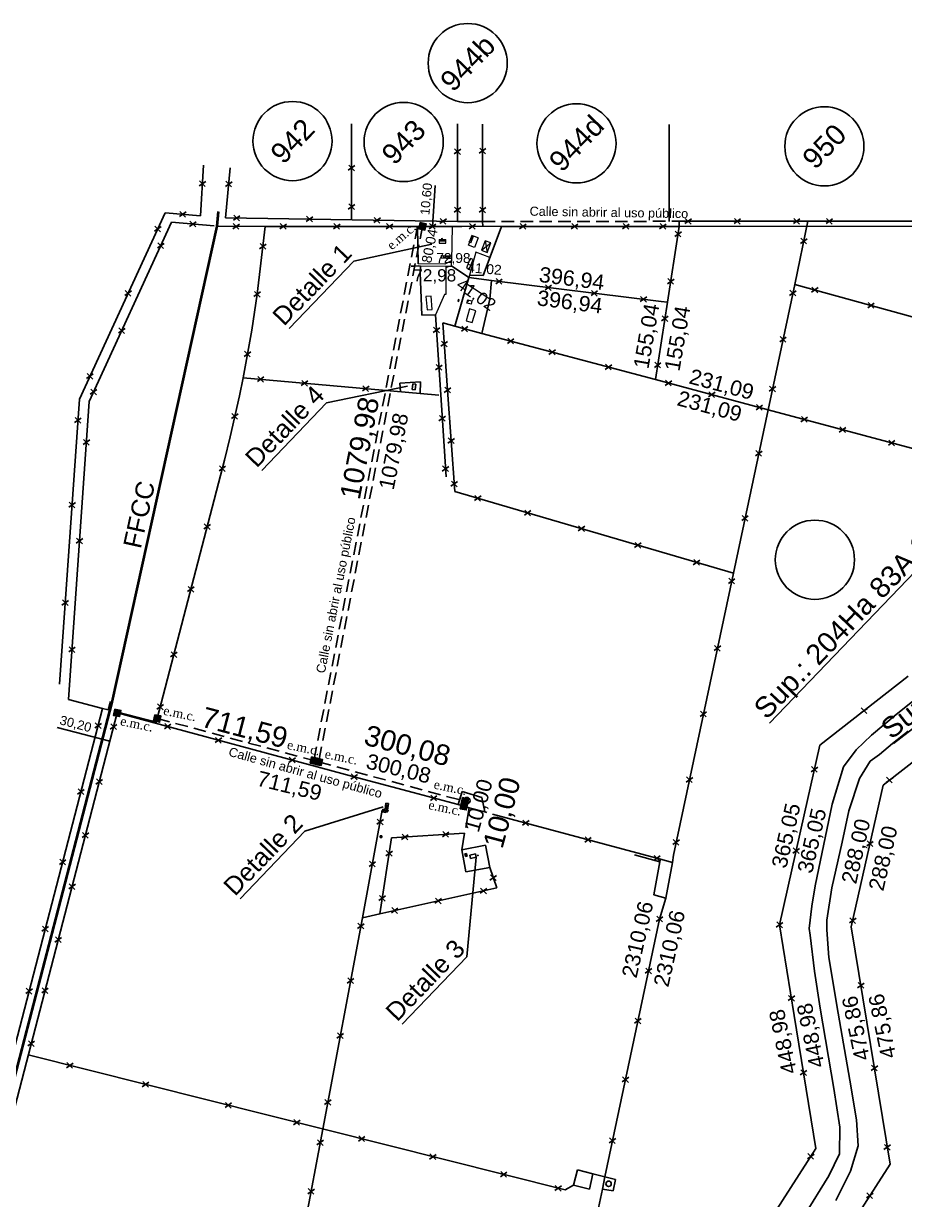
# Model space of a CAD drawing. Header units: feet. Extents: x 1554 to 7460, y 4629 to 11811.
# Drawn here: x 4652.6 to 4827.2, y 6516.9 to 6749.8 of the extents above; entities that cross this region are included whole.
import ezdxf

# ---------------------------------------------------------------- set-up
doc = ezdxf.new("R2010")
doc.units = ezdxf.units.FT
doc.header["$MEASUREMENT"] = 0
doc.linetypes.add('DASHED2', pattern=[0.375, 0.25, -0.125])
doc.layers.get('0').update_dxf_attribs({"linetype": 'CONTINUOUS'})
for name, color, linetype in [('Alambrado', 1, 'CONTINUOUS'), ('Canal', 2, 'CONTINUOUS'), ('Edificaciòn', 1, 'CONTINUOUS'), ('MEDICION', 2, 'CONTINUOUS'), ('Riel', 2, 'CONTINUOUS'), ('Subdivision', 5, 'CONTINUOUS'), ('Tanques', 140, 'CONTINUOUS')]:
    doc.layers.add(name, color=color, linetype=linetype)
doc.styles.add('ARIAL', font='arial.ttf')
doc.styles.add('Time New Roman', font='times.ttf')

msp = doc.modelspace()

# ---------------------------------------------------------------- hatches: boundary and pattern name
h = msp.add_hatch()
h.set_pattern_fill('ANSI31', color=1, scale=0.025, angle=78.23157, style=0)
h.set_pattern_definition([(123.231567, (4246.82144, 6766.86831), (-0.066394212, -0.043499417), [])])
h.paths.add_polyline_path([(4731.172, 6710.345), (4730.915, 6709.111), (4732.12, 6708.86), (4732.377, 6710.094)])
h = msp.add_hatch()
h.set_pattern_fill('ANSI31', color=1, scale=0.025, angle=78.23157, style=0)
h.set_pattern_definition([(123.231567, (4186.305725, 6670.50147), (-0.066394212, -0.043499417), [])])
h.paths.add_polyline_path([(4670.656, 6613.978), (4670.399, 6612.744), (4671.604, 6612.493), (4671.861, 6613.727)])
h = msp.add_hatch()
h.set_pattern_fill('ANSI31', color=1, scale=0.025, angle=78.23157, style=0)
h.set_pattern_definition([(123.231567, (4194.24239, 6669.39626), (-0.066394212, -0.043499417), [])])
h.paths.add_polyline_path([(4678.593, 6612.873), (4678.336, 6611.639), (4679.541, 6611.388), (4679.798, 6612.622)])
h = msp.add_hatch()
h.set_pattern_fill('ANSI31', color=1, scale=0.025, angle=78.23157, style=0)
h.set_pattern_definition([(123.231567, (4225.269536, 6661.047344), (-0.066394212, -0.043499417), [])])
h.paths.add_polyline_path([(4709.62, 6604.524), (4709.363, 6603.29), (4710.568, 6603.039), (4710.825, 6604.273)])
h = msp.add_hatch()
h.set_pattern_fill('ANSI31', color=1, scale=0.025, angle=78.23157, style=0)
h.set_pattern_definition([(123.231567, (4226.23519, 6660.7875), (-0.066394212, -0.043499417), [])])
h.paths.add_polyline_path([(4710.586, 6604.264), (4710.329, 6603.03), (4711.533, 6602.779), (4711.79, 6604.014)])
h = msp.add_hatch()
h.set_pattern_fill('ANSI31', color=1, scale=0.025, angle=78.23157, style=0)
h.set_pattern_definition([(123.231567, (4255.21266, 6652.99012), (-0.066394212, -0.043499417), [])])
h.paths.add_polyline_path([(4739.563, 6596.467), (4739.306, 6595.233), (4740.511, 6594.982), (4740.768, 6596.216)])
h = msp.add_hatch()
h.set_pattern_fill('ANSI31', color=1, scale=0.025, angle=78.23157, style=0)
h.set_pattern_definition([(123.231567, (4255.01989, 6652.00888), (-0.066394212, -0.043499417), [])])
h.paths.add_polyline_path([(4739.371, 6595.486), (4739.113, 6594.252), (4740.318, 6594.001), (4740.575, 6595.235)])

# ---------------------------------------------------------------- linework, layer by layer
at = {"color": 1}
for p, q in [((4739.236, 6724.882, -29.863), (4737.927, 6723.963, -29.863)), ((4739.15, 6723.859, -29.863), (4738.014, 6724.986, -29.863)), ((4744.204, 6725.003, -30.117), (4742.894, 6724.084, -30.117)), ((4744.117, 6723.98, -30.117), (4742.981, 6725.107, -30.117)), ((4718.239, 6721.625, -22.087), (4716.929, 6720.706, -22.087)), ((4718.152, 6720.602, -22.087), (4717.016, 6721.729, -22.087)), ((4688.686, 6718.515, 0.106), (4687.376, 6717.596, 0.106)), ((4688.599, 6717.492, 0.106), (4687.463, 6718.619, 0.106)), ((4693.892, 6718.42, -5.35), (4692.582, 6717.501, -5.35)), ((4693.805, 6717.397, -5.35), (4692.669, 6718.524, -5.35)), ((4718.238, 6713.946, -5.468), (4716.929, 6713.027, -5.468)), ((4718.151, 6712.923, -5.468), (4717.015, 6714.05, -5.468)), ((4739.231, 6713.316, 0.146), (4737.921, 6712.397, 0.146)), ((4739.144, 6712.294, 0.146), (4738.008, 6713.42, 0.146)), ((4744.198, 6713.327, 0.132), (4742.888, 6712.408, 0.132)), ((4744.111, 6712.304, 0.132), (4742.975, 6713.431, 0.132)), ((4684.774, 6712.445, 0.128), (4683.465, 6711.526, 0.128)), ((4684.688, 6711.422, 0.128), (4683.552, 6712.549, 0.128)), ((4686.691, 6709.483, 0.146), (4685.555, 6710.61, 0.146)), ((4695.469, 6711.716, 0.146), (4694.159, 6710.797, 0.146)), ((4695.382, 6710.693, 0.146), (4694.246, 6711.82, 0.146)), ((4709.896, 6711.486, 0.146), (4708.586, 6710.567, 0.146)), ((4709.809, 6710.463, 0.146), (4708.673, 6711.59, 0.146)), ((4723.291, 6711.271, 0.146), (4721.982, 6710.352, 0.146)), ((4723.204, 6710.249, 0.146), (4722.069, 6711.375, 0.146)), ((4736.386, 6711.062, 0.146), (4735.076, 6710.143, 0.146)), ((4736.299, 6710.039, 0.146), (4735.163, 6711.166, 0.146)), ((4784.948, 6711.06, 0.162), (4783.638, 6710.141, 0.162)), ((4784.861, 6710.037, 0.162), (4783.725, 6711.164, 0.162)), ((4794.692, 6711.062, 0.162), (4793.382, 6710.143, 0.162)), ((4794.605, 6710.039, 0.162), (4793.469, 6711.165, 0.162)), ((4806.459, 6711.063, 0.162), (4805.149, 6710.144, 0.162)), ((4806.372, 6710.04, 0.162), (4805.236, 6711.167, 0.162)), ((4812.929, 6711.065, 0.162), (4811.619, 6710.147, 0.162)), ((4812.842, 6710.043, 0.162), (4811.706, 6711.169, 0.162)), ((4679.82, 6709.561, 0.109), (4678.51, 6708.642, 0.109)), ((4679.733, 6708.539, 0.109), (4678.597, 6709.665, 0.109)), ((4686.777, 6710.506, 0.146), (4685.468, 6709.587, 0.146)), ((4695.34, 6710.058, 0.146), (4694.03, 6709.14, 0.146)), ((4695.253, 6709.036, 0.146), (4694.117, 6710.162, 0.146)), ((4704.678, 6710.039, -0.085), (4703.368, 6709.12, -0.085)), ((4704.591, 6709.017, -0.085), (4703.455, 6710.143, -0.085)), ((4715.303, 6710.049, -0.085), (4713.993, 6709.13, -0.085)), ((4715.216, 6709.026, -0.085), (4714.08, 6710.153, -0.085)), ((4725.753, 6710.058, -0.085), (4724.443, 6709.139, -0.085)), ((4725.666, 6709.035, -0.085), (4724.53, 6710.162, -0.085)), ((4734.271, 6710.061, -0.085), (4732.961, 6709.142, -0.085)), ((4734.184, 6709.038, -0.085), (4733.048, 6710.165, -0.085)), ((4742.173, 6710.058, -0.085), (4740.863, 6709.14, -0.085)), ((4742.086, 6709.036, -0.085), (4740.95, 6710.162, -0.085)), ((4752.209, 6710.047, -0.054), (4750.899, 6709.128, -0.054)), ((4752.122, 6709.024, -0.054), (4750.986, 6710.151, -0.054)), ((4762.449, 6710.051, -0.054), (4761.139, 6709.132, -0.054)), ((4762.362, 6709.028, -0.054), (4761.226, 6710.155, -0.054)), ((4772.612, 6710.055, -0.054), (4771.302, 6709.136, -0.054)), ((4772.525, 6709.032, -0.054), (4771.389, 6710.159, -0.054)), ((4779.94, 6710.058, -0.054), (4778.63, 6709.139, -0.054)), ((4779.853, 6709.035, -0.054), (4778.717, 6710.162, -0.054)), ((4782.952, 6708.52, 0.025), (4781.642, 6707.601, 0.025)), ((4782.865, 6707.497, 0.025), (4781.729, 6708.624, 0.025)), ((4680.415, 6706.235, 0.129), (4679.106, 6705.316, 0.129)), ((4680.328, 6705.212, 0.129), (4679.192, 6706.339, 0.129)), ((4700.665, 6706.089, -0.085), (4699.355, 6705.17, -0.085)), ((4700.578, 6705.066, -0.085), (4699.442, 6706.193, -0.085)), ((4807.864, 6707.153, 0.04), (4806.554, 6706.234, 0.04)), ((4807.777, 6706.13, 0.04), (4806.641, 6707.256, 0.04)), ((4747.463, 6699.15, -0.157), (4746.154, 6698.231, -0.157)), ((4747.377, 6698.127, -0.157), (4746.241, 6699.254, -0.157)), ((4781.494, 6699.167, -0.101), (4780.184, 6698.248, -0.101)), ((4781.407, 6698.144, -0.101), (4780.271, 6699.27, -0.101)), ((4673.946, 6696.797, 0.09), (4672.636, 6695.878, 0.09)), ((4673.859, 6695.774, 0.09), (4672.723, 6696.901, 0.09)), ((4699.541, 6696.599, -0.085), (4698.232, 6695.68, -0.085)), ((4699.454, 6695.576, -0.085), (4698.318, 6696.703, -0.085)), ((4757.241, 6697.942, -0.157), (4755.931, 6697.023, -0.157)), ((4757.154, 6696.92, -0.157), (4756.018, 6698.046, -0.157)), ((4766.358, 6696.816, -0.157), (4765.048, 6695.897, -0.157)), ((4766.271, 6695.794, -0.157), (4765.135, 6696.92, -0.157)), ((4805.691, 6696.829, -0.047), (4804.381, 6695.91, -0.047)), ((4805.604, 6695.806, -0.047), (4804.468, 6696.933, -0.047)), ((4810.051, 6697.467, -0.047), (4808.741, 6696.548, -0.047)), ((4809.964, 6696.444, -0.047), (4808.828, 6697.571, -0.047)), ((4776.094, 6695.614, -0.157), (4774.784, 6694.695, -0.157)), ((4776.007, 6694.591, -0.157), (4774.871, 6695.718, -0.157)), ((4821.187, 6694.392, -0.047), (4819.877, 6693.474, -0.047)), ((4821.1, 6693.37, -0.047), (4819.964, 6694.496, -0.047)), ((4780.259, 6690.78, -0.162), (4779.123, 6691.907, -0.162)), ((4734.985, 6688.49, 0.124), (4733.849, 6689.617, 0.124)), ((4740.65, 6689.756, 0.131), (4739.341, 6688.837, 0.131)), ((4740.563, 6688.733, 0.131), (4739.427, 6689.86, 0.131)), ((4780.346, 6691.803, -0.162), (4779.036, 6690.884, -0.162)), ((4672.684, 6689.398, 0.092), (4671.374, 6688.479, 0.092)), ((4672.597, 6688.375, 0.092), (4671.461, 6689.502, 0.092)), ((4735.072, 6689.513, 0.124), (4733.762, 6688.594, 0.124)), ((4749.774, 6687.335, 0.131), (4748.464, 6686.416, 0.131)), ((4749.687, 6686.312, 0.131), (4748.551, 6687.439, 0.131)), ((4803.744, 6687.664, -0.047), (4802.434, 6686.746, -0.047)), ((4803.657, 6686.642, -0.047), (4802.521, 6687.768, -0.047)), ((4736.606, 6686.774, 0.129), (4735.296, 6685.855, 0.129)), ((4736.519, 6685.751, 0.129), (4735.383, 6686.878, 0.129)), ((4757.996, 6685.149, 0.131), (4756.686, 6684.23, 0.131)), ((4757.909, 6684.126, 0.131), (4756.773, 6685.253, 0.131)), ((4697.589, 6684.773, -0.085), (4696.279, 6683.854, -0.085)), ((4697.502, 6683.75, -0.085), (4696.366, 6684.877, -0.085)), ((4778.907, 6682.578, -0.178), (4777.598, 6681.66, -0.178)), ((4778.82, 6681.556, -0.178), (4777.684, 6682.682, -0.178)), ((4666.382, 6680.36, 0.065), (4665.072, 6679.441, 0.065)), ((4666.295, 6679.337, 0.065), (4665.159, 6680.464, 0.065)), ((4735.549, 6682.11, 0.126), (4734.24, 6681.191, 0.126)), ((4735.462, 6681.087, 0.126), (4734.326, 6682.214, 0.126)), ((4769.136, 6682.187, 0.131), (4767.826, 6681.268, 0.131)), ((4769.049, 6681.164, 0.131), (4767.913, 6682.291, 0.131)), ((4700.221, 6679.765, 0.097), (4698.912, 6678.846, 0.097)), ((4700.135, 6678.742, 0.097), (4698.999, 6679.869, 0.097)), ((4708.933, 6678.992, 0.1), (4707.623, 6678.073, 0.1)), ((4708.846, 6677.97, 0.1), (4707.71, 6679.096, 0.1)), ((4721.054, 6677.917, 0.103), (4719.744, 6676.998, 0.103)), ((4720.967, 6676.894, 0.103), (4719.831, 6678.021, 0.103)), ((4781.045, 6679.018, -0.085), (4779.735, 6678.099, -0.085)), ((4780.958, 6677.995, -0.085), (4779.822, 6679.122, -0.085)), ((4801.574, 6676.841, -0.047), (4800.438, 6677.968, -0.047)), ((4667.116, 6677.273, 0.066), (4665.806, 6676.354, 0.066)), ((4667.029, 6676.25, 0.066), (4665.893, 6677.377, 0.066)), ((4737.26, 6677.627, 0.123), (4735.95, 6676.708, 0.123)), ((4737.173, 6676.604, 0.123), (4736.037, 6677.731, 0.123)), ((4789.623, 6676.727, -0.085), (4788.313, 6675.808, -0.085)), ((4789.536, 6675.704, -0.085), (4788.4, 6676.831, -0.085)), ((4801.661, 6677.864, -0.047), (4800.351, 6676.945, -0.047)), ((4799.059, 6674.206, -0.085), (4797.749, 6673.287, -0.085)), ((4798.972, 6673.183, -0.085), (4797.836, 6674.31, -0.085)), ((4664.007, 6671.637, 0.058), (4662.697, 6670.718, 0.058)), ((4663.92, 6670.614, 0.058), (4662.784, 6671.741, 0.058)), ((4695.093, 6672.45, -0.085), (4693.784, 6671.531, -0.085)), ((4695.007, 6671.427, -0.085), (4693.871, 6672.554, -0.085)), ((4736.203, 6672.021, 0.126), (4734.893, 6671.102, 0.126)), ((4736.116, 6670.998, 0.126), (4734.98, 6672.125, 0.126)), ((4807.961, 6671.819, -0.047), (4806.651, 6670.9, -0.047)), ((4807.874, 6670.797, -0.047), (4806.738, 6671.923, -0.047)), ((4815.552, 6669.782, -0.047), (4814.242, 6668.863, -0.047)), ((4815.465, 6668.759, -0.047), (4814.329, 6669.886, -0.047)), ((4665.678, 6667.31, 0.057), (4664.368, 6666.392, 0.057)), ((4665.591, 6666.288, 0.057), (4664.455, 6667.414, 0.057)), ((4737.984, 6667.586, -0.028), (4736.674, 6666.667, -0.028)), ((4737.897, 6666.564, -0.028), (4736.761, 6667.69, -0.028)), ((4825.287, 6667.169, -0.047), (4823.977, 6666.25, -0.047)), ((4825.2, 6666.146, -0.047), (4824.064, 6667.273, -0.047)), ((4798.945, 6665.083, -0.278), (4797.635, 6664.164, -0.278)), ((4798.858, 6664.061, -0.278), (4797.722, 6665.187, -0.278)), ((4692.624, 6662.076, -0.089), (4691.314, 6661.157, -0.089)), ((4692.537, 6661.053, -0.089), (4691.401, 6662.18, -0.089)), ((4736.853, 6662.06, 0.123), (4735.543, 6661.141, 0.123)), ((4736.766, 6661.037, 0.123), (4735.63, 6662.164, 0.123)), ((4738.6, 6659.046, -0.157), (4737.29, 6658.128, -0.157)), ((4738.513, 6658.024, -0.157), (4737.377, 6659.15, -0.157)), ((4662.839, 6654.893, 0.055), (4661.529, 6653.974, 0.055)), ((4662.752, 6653.87, 0.055), (4661.616, 6654.997, 0.055)), ((4743.242, 6656.216, -0.179), (4741.932, 6655.297, -0.179)), ((4743.155, 6655.193, -0.179), (4742.019, 6656.32, -0.179)), ((4753.136, 6653.314, -0.179), (4751.826, 6652.395, -0.179)), ((4753.049, 6652.291, -0.179), (4751.913, 6653.418, -0.179)), ((4796.127, 6651.208, -0.278), (4794.991, 6652.335, -0.278)), ((4689.625, 6650.576, -0.115), (4688.316, 6649.657, -0.115)), ((4689.538, 6649.553, -0.115), (4688.403, 6650.68, -0.115)), ((4763.805, 6650.185, -0.179), (4762.495, 6649.266, -0.179)), ((4763.718, 6649.162, -0.179), (4762.582, 6650.289, -0.179)), ((4796.214, 6652.231, -0.278), (4794.904, 6651.312, -0.278)), ((4664.323, 6647.762, 0.047), (4663.013, 6646.844, 0.047)), ((4664.236, 6646.74, 0.047), (4663.1, 6647.866, 0.047)), ((4775, 6646.902, -0.179), (4773.69, 6645.983, -0.179)), ((4774.913, 6645.879, -0.179), (4773.777, 6647.006, -0.179)), ((4786.628, 6643.491, -0.179), (4785.318, 6642.573, -0.179)), ((4786.541, 6642.469, -0.179), (4785.405, 6643.595, -0.179)), ((4793.572, 6639.807, -0.278), (4792.263, 6638.888, -0.278)), ((4793.486, 6638.784, -0.278), (4792.35, 6639.911, -0.278)), ((4686.391, 6638.171, -0.144), (4685.081, 6637.252, -0.144)), ((4686.304, 6637.148, -0.144), (4685.168, 6638.275, -0.144)), ((4661.487, 6635.501, 0.051), (4660.177, 6634.582, 0.051)), ((4661.4, 6634.479, 0.051), (4660.264, 6635.605, 0.051)), ((4662.83, 6626.227, 0.035), (4661.521, 6625.308, 0.035)), ((4662.743, 6625.205, 0.035), (4661.607, 6626.331, 0.035)), ((4683.02, 6625.243, -0.173), (4681.711, 6624.324, -0.173)), ((4682.933, 6624.22, -0.173), (4681.798, 6625.347, -0.173)), ((4790.739, 6626.496, -0.278), (4789.429, 6625.577, -0.278)), ((4790.652, 6625.473, -0.278), (4789.516, 6626.6, -0.278)), ((4680.322, 6614.891, -0.197), (4679.012, 6613.972, -0.197)), ((4680.235, 6613.868, -0.197), (4679.099, 6614.995, -0.197)), ((4787.961, 6613.449, -0.278), (4786.651, 6612.53, -0.278)), ((4787.874, 6612.426, -0.278), (4786.738, 6613.553, -0.278)), ((4819.814, 6614.131, -0.443), (4818.505, 6613.212, -0.443)), ((4819.727, 6613.108, -0.443), (4818.591, 6614.235, -0.443)), ((4668.014, 6611.163, 0.008), (4666.704, 6610.244, 0.008)), ((4667.927, 6610.14, 0.008), (4666.791, 6611.267, 0.008)), ((4671.071, 6610.949, -0.202), (4669.761, 6610.03, -0.202)), ((4670.984, 6609.926, -0.202), (4669.848, 6611.053, -0.202)), ((4681.792, 6610.996, -0.203), (4680.482, 6610.077, -0.203)), ((4681.705, 6609.973, -0.203), (4680.569, 6611.1, -0.203)), ((4691.848, 6608.284, -0.203), (4690.538, 6607.365, -0.203)), ((4691.761, 6607.261, -0.203), (4690.625, 6608.388, -0.203)), ((4706.468, 6604.341, -0.203), (4705.158, 6603.422, -0.203)), ((4706.381, 6603.318, -0.203), (4705.245, 6604.445, -0.203)), ((4718.672, 6600.003, -0.203), (4717.536, 6601.129, -0.203)), ((4809.978, 6602.491, -0.43), (4808.668, 6601.572, -0.43)), ((4809.891, 6601.468, -0.43), (4808.755, 6602.595, -0.43)), ((4668.236, 6600.048, -0.197), (4666.926, 6599.13, -0.197)), ((4668.149, 6599.026, -0.197), (4667.013, 6600.152, -0.197)), ((4718.759, 6601.025, -0.203), (4717.449, 6600.107, -0.203)), ((4785.193, 6600.447, -0.278), (4783.883, 6599.528, -0.278)), ((4785.106, 6599.424, -0.278), (4783.97, 6600.551, -0.278)), ((4824.838, 6600.369, -0.438), (4823.529, 6599.45, -0.438)), ((4824.751, 6599.346, -0.438), (4823.616, 6600.473, -0.438)), ((4664.603, 6598.065, 0.005), (4663.294, 6597.146, 0.005)), ((4664.517, 6597.042, 0.005), (4663.381, 6598.168, 0.005)), ((4734.513, 6596.815, -0.152), (4733.203, 6595.896, -0.152)), ((4734.426, 6595.792, -0.152), (4733.29, 6596.919, -0.152)), ((4723.902, 6592.111, 0.095), (4722.592, 6591.192, 0.095)), ((4723.815, 6591.088, 0.095), (4722.679, 6592.215, 0.095)), ((4752.756, 6591.89, -0.062), (4751.446, 6590.971, -0.062)), ((4752.669, 6590.867, -0.062), (4751.533, 6591.994, -0.062)), ((4665.482, 6589.462, -0.193), (4664.172, 6588.543, -0.193)), ((4665.395, 6588.439, -0.193), (4664.259, 6589.566, -0.193)), ((4736.893, 6589.609, 0.065), (4735.583, 6588.69, 0.065)), ((4736.806, 6588.587, 0.065), (4735.67, 6589.713, 0.065)), ((4728.811, 6589.101, 0.065), (4727.501, 6588.182, 0.065)), ((4728.724, 6588.078, 0.065), (4727.588, 6589.205, 0.065)), ((4765.094, 6588.576, -0.062), (4763.784, 6587.657, -0.062)), ((4765.007, 6587.553, -0.062), (4763.871, 6588.68, -0.062)), ((4782.556, 6588.064, -0.278), (4781.247, 6587.145, -0.278)), ((4782.469, 6587.041, -0.278), (4781.334, 6588.168, -0.278)), ((4820.983, 6587.787, -0.415), (4819.673, 6586.868, -0.415)), ((4820.896, 6586.764, -0.415), (4819.76, 6587.891, -0.415)), ((4725.689, 6585.871, 0.065), (4724.379, 6584.952, 0.065)), ((4725.602, 6584.848, 0.065), (4724.466, 6585.975, 0.065)), ((4778.773, 6584.902, -0.062), (4777.463, 6583.983, -0.062)), ((4778.686, 6583.879, -0.062), (4777.55, 6585.005, -0.062)), ((4806.357, 6586.386, -0.404), (4805.047, 6585.467, -0.404)), ((4806.27, 6585.363, -0.404), (4805.134, 6586.49, -0.404)), ((4660.981, 6584.149, 0.003), (4659.671, 6583.23, 0.003)), ((4660.894, 6583.126, 0.003), (4659.758, 6584.253, 0.003)), ((4722.353, 6583.754, 0.071), (4721.043, 6582.835, 0.071)), ((4722.266, 6582.731, 0.071), (4721.13, 6583.858, 0.071)), ((4746.318, 6581.041, 0.049), (4745.009, 6580.122, 0.049)), ((4746.231, 6580.019, 0.049), (4745.095, 6581.145, 0.049)), ((4662.837, 6579.291, -0.19), (4661.527, 6578.372, -0.19)), ((4662.75, 6578.268, -0.19), (4661.614, 6579.395, -0.19)), ((4744.392, 6578.434, 0.044), (4743.082, 6577.515, 0.044)), ((4744.305, 6577.411, 0.044), (4743.169, 6578.537, 0.044)), ((4724.312, 6576.986, 0.065), (4723.002, 6576.067, 0.065)), ((4724.225, 6575.963, 0.065), (4723.089, 6577.09, 0.065)), ((4735.423, 6576.456, 0.054), (4734.114, 6575.537, 0.054)), ((4735.336, 6575.433, 0.054), (4734.201, 6576.56, 0.054)), ((4726.777, 6574.55, 0.063), (4725.468, 6573.631, 0.063)), ((4726.691, 6573.527, 0.063), (4725.555, 6574.654, 0.063)), ((4657.532, 6570.904, 0), (4656.223, 6569.985, 0)), ((4657.445, 6569.881, 0), (4656.31, 6571.008, 0)), ((4720.072, 6571.466, 0.036), (4718.763, 6570.547, 0.036)), ((4719.985, 6570.443, 0.036), (4718.849, 6571.57, 0.036)), ((4779.293, 6572.842, -0.278), (4777.983, 6571.924, -0.278)), ((4779.206, 6571.82, -0.278), (4778.07, 6572.946, -0.278)), ((4803.07, 6571.711, -0.382), (4801.76, 6570.792, -0.382)), ((4802.983, 6570.688, -0.382), (4801.847, 6571.814, -0.382)), ((4817.569, 6572.547, -0.385), (4816.259, 6571.628, -0.385)), ((4817.482, 6571.524, -0.385), (4816.346, 6572.651, -0.385)), ((4660.097, 6568.756, -0.186), (4658.787, 6567.837, -0.186)), ((4660.01, 6567.733, -0.186), (4658.874, 6568.86, -0.186)), ((4777.111, 6562.597, -0.278), (4775.801, 6561.678, -0.278)), ((4777.024, 6561.574, -0.278), (4775.888, 6562.701, -0.278)), ((4718.043, 6560.636, 0.01), (4716.733, 6559.717, 0.01)), ((4717.956, 6559.613, 0.01), (4716.82, 6560.74, 0.01)), ((4819.178, 6559.711, -0.378), (4817.868, 6558.792, -0.378)), ((4819.091, 6558.688, -0.378), (4817.955, 6559.815, -0.378)), ((4654.322, 6558.574, -0.002), (4653.013, 6557.655, -0.002)), ((4654.235, 6557.551, -0.002), (4653.099, 6558.677, -0.002)), ((4657.477, 6558.684, -0.182), (4656.167, 6557.765, -0.182)), ((4657.39, 6557.661, -0.182), (4656.254, 6558.788, -0.182)), ((4805.425, 6557.177, -0.364), (4804.115, 6556.258, -0.364)), ((4805.338, 6556.154, -0.364), (4804.202, 6557.281, -0.364)), ((4774.996, 6552.668, -0.278), (4773.686, 6551.749, -0.278)), ((4774.909, 6551.645, -0.278), (4773.773, 6552.771, -0.278)), ((4715.917, 6548.73, -0.017), (4714.781, 6549.857, -0.017)), ((4654.751, 6548.202, -0.178), (4653.441, 6547.283, -0.178)), ((4654.664, 6547.179, -0.178), (4653.528, 6548.305, -0.178)), ((4716.004, 6549.753, -0.017), (4714.694, 6548.834, -0.017)), ((4662.378, 6543.867, -0.062), (4661.068, 6542.948, -0.062)), ((4662.291, 6542.844, -0.062), (4661.155, 6543.971, -0.062)), ((4821.854, 6543.325, -0.372), (4820.545, 6542.406, -0.372)), ((4821.767, 6542.302, -0.372), (4820.631, 6543.429, -0.372)), ((4772.524, 6541.062, -0.278), (4771.214, 6540.143, -0.278)), ((4772.437, 6540.039, -0.278), (4771.301, 6541.166, -0.278)), ((4807.815, 6542.431, -0.376), (4806.506, 6541.512, -0.376)), ((4807.728, 6541.408, -0.376), (4806.592, 6542.535, -0.376)), ((4677.41, 6540.091, -0.062), (4676.1, 6539.172, -0.062)), ((4677.323, 6539.068, -0.062), (4676.187, 6540.195, -0.062)), ((4693.815, 6535.97, -0.062), (4692.505, 6535.051, -0.062)), ((4693.728, 6534.948, -0.062), (4692.592, 6536.074, -0.062)), ((4713.534, 6536.569, -0.049), (4712.224, 6535.65, -0.049)), ((4713.447, 6535.546, -0.049), (4712.311, 6536.673, -0.049)), ((4707.367, 6532.566, -0.062), (4706.057, 6531.647, -0.062)), ((4707.28, 6531.543, -0.062), (4706.144, 6532.67, -0.062)), ((4720.244, 6529.332, -0.062), (4718.935, 6528.413, -0.062)), ((4720.157, 6528.309, -0.062), (4719.021, 6529.435, -0.062)), ((4769.946, 6528.96, -0.278), (4768.636, 6528.041, -0.278)), ((4769.859, 6527.937, -0.278), (4768.723, 6529.063, -0.278)), ((4712.034, 6528.572, -0.062), (4710.724, 6527.653, -0.062)), ((4711.947, 6527.549, -0.062), (4710.811, 6528.676, -0.062)), ((4824.411, 6527.671, -0.367), (4823.101, 6526.753, -0.367)), ((4824.324, 6526.649, -0.367), (4823.188, 6527.775, -0.367)), ((4734.35, 6525.788, -0.062), (4733.04, 6524.869, -0.062)), ((4734.263, 6524.765, -0.062), (4733.127, 6525.892, -0.062)), ((4809.254, 6525.835, -0.399), (4807.944, 6524.917, -0.399)), ((4809.167, 6524.813, -0.399), (4808.031, 6525.939, -0.399)), ((4748.379, 6522.264, -0.062), (4747.069, 6521.345, -0.062)), ((4748.292, 6521.242, -0.062), (4747.156, 6522.368, -0.062)), ((4759.183, 6519.55, -0.062), (4757.873, 6518.632, -0.062)), ((4759.096, 6518.528, -0.062), (4757.96, 6519.654, -0.062)), ((4710.22, 6518.919, -0.064), (4708.911, 6518.001, -0.064)), ((4710.133, 6517.897, -0.064), (4708.997, 6519.023, -0.064)), ((4820.943, 6518.082, -0.371), (4819.633, 6517.163, -0.371)), ((4820.856, 6517.059, -0.371), (4819.72, 6518.186, -0.371))]:
    msp.add_line(p, q, dxfattribs=at)
at = {"color": 2}
for points, elevation in [([(4731.172, 6710.345), (4732.377, 6710.094), (4732.12, 6708.86), (4730.915, 6709.111)], -0.085), ([(4670.656, 6613.978), (4671.861, 6613.727), (4671.604, 6612.493), (4670.399, 6612.744)], -0.203), ([(4678.593, 6612.873), (4679.798, 6612.622), (4679.541, 6611.388), (4678.336, 6611.639)], -0.203), ([(4709.62, 6604.524), (4710.825, 6604.273), (4710.568, 6603.039), (4709.363, 6603.29)], -0.329), ([(4710.586, 6604.264), (4711.79, 6604.014), (4711.533, 6602.779), (4710.329, 6603.03)], -0.448), ([(4739.563, 6596.467), (4740.768, 6596.216), (4740.511, 6594.982), (4739.306, 6595.233)], -0.452), ([(4739.371, 6595.486), (4740.575, 6595.235), (4740.318, 6594.001), (4739.113, 6594.252)], -0.452)]:
    msp.add_lwpolyline(points, close=True, dxfattribs=dict(at, elevation=elevation))
at = {"color": 3}
for centre in [(4740.61, 6741.931, -99.915), (4705.88, 6726.49, -99.915), (4727.902, 6726.312, -99.915), (4762.167, 6726.033, -99.915), (4809.414, 6643.564, -99.915)]:
    msp.add_circle(centre, 7.845, dxfattribs=at)
at = {"layer": 'Alambrado', "color": 2}
for p, q in [((4687.611, 6711.69, 0.143), (4688.271, 6721.697, 0.084)), ((4692.609, 6711.292, 0.146), (4693.542, 6721.201, -8.021)), ((4680.628, 6712.281, 0.114), (4663.645, 6675.374, 0.058)), ((4680.628, 6712.281, 0.114), (4687.611, 6711.69, 0.143)), ((4738.581, 6710.557, 0.146), (4692.609, 6711.292, 0.146)), ((4743.548, 6710.567, 0.146), (4738.581, 6710.557, 0.146)), ((4782.482, 6710.6, 0.162), (4808.03, 6710.604, 0.162)), ((4808.03, 6710.604, 0.162), (4838.586, 6710.617, 0.162)), ((4681.888, 6710.409, 0.139), (4665.58, 6674.896, 0.062)), ((4690.357, 6709.684, 0.153), (4681.888, 6710.409, 0.139)), ((4700.478, 6709.577, 0.132), (4691.192, 6709.612, 0.154)), ((4663.645, 6675.374, 0.058), (4659.706, 6618.891, 0.048)), ((4665.58, 6674.896, 0.062), (4661.492, 6615.902, 0.029)), ((4661.492, 6615.902, 0.029), (4668.243, 6614.101, 0.009)), ((4668.243, 6614.101, 0.009), (4542.546, 6131.285, -0.088))]:
    msp.add_line(p, q, dxfattribs=at)
at = {"layer": 'Alambrado', "color": 2, "linetype": 'DASHED2', "ltscale": 10}
msp.add_line((4743.548, 6710.567, 0.132), (4782.482, 6710.6, 0.162), dxfattribs=at)
at = {"layer": 'Alambrado'}
for p, q in [((4743.61, 6709.613, 0.132), (4743.548, 6710.567, 0.132)), ((4782.479, 6709.599, 0.162), (4782.482, 6710.6, 0.162)), ((4805.406, 6698.11, 0.04), (4808.03, 6710.604, 0.04)), ((4730.646, 6709.603, -0.085), (4731.646, 6709.604, -0.085)), ((4730.646, 6709.603, 0.159), (4730.764, 6702.176, 0.159)), ((4743.671, 6699.868, 0.164), (4747.31, 6709.586, 0.164)), ((4780.193, 6694.567, -0.157), (4782.403, 6708.743, 0.034)), ((4782.403, 6708.743, 0.034), (4782.479, 6709.599, 0.034)), ((4729.416, 6701.738, 0.148), (4730.121, 6701.745, -0.112)), ((4731.272, 6701.745, 0.148), (4731.202, 6700.391, 0.148)), ((4731.202, 6700.391, 0.148), (4731.522, 6691.989, 0.148)), ((4740.799, 6699.443, 0.059), (4738.045, 6689.813, 0.059)), ((4740.939, 6699.945, 0.164), (4743.671, 6699.868, 0.164)), ((4745.014, 6695.204, 0.123), (4745.315, 6698.875, 0.123)), ((4800.131, 6673.286, -0.047), (4805.406, 6698.11, -0.047)), ((4805.406, 6698.11, -0.047), (4858.581, 6683.427, -0.047)), ((4743.369, 6688.404, 0.123), (4745.014, 6695.204, 0.123)), ((4731.522, 6691.989, 0.148), (4734.223, 6692.062, 0.148)), ((4735.244, 6676.226, 0.127), (4734.223, 6692.062, 0.123)), ((4735.653, 6690.485, 0.131), (4738.045, 6689.813, 0.131)), ((4736.605, 6677.168, 0.123), (4735.653, 6690.485, 0.131)), ((4738.045, 6689.813, 0.131), (4743.369, 6688.404, 0.131)), ((4743.369, 6688.404, 0.131), (4777.805, 6679.249, 0.131)), ((4731.178, 6676.501, 0.107), (4696.076, 6679.615, 0.096)), ((4731.214, 6678.818, 0.104), (4727.173, 6678.542, 0.096)), ((4727.173, 6678.542, 0.096), (4727.284, 6676.847, 0.132)), ((4731.178, 6676.501, 0.107), (4731.214, 6678.818, 0.104)), ((4734.896, 6676.176, 0.111), (4731.178, 6676.501, 0.107)), ((4736.303, 6659.987, 0.122), (4735.244, 6676.226, 0.127)), ((4738.053, 6657.086, -0.179), (4736.605, 6677.168, 0.123)), ((4844.16, 6661.469, -0.047), (4800.131, 6673.286, -0.047)), ((4793.248, 6640.898, -0.179), (4738.053, 6657.086, -0.179)), ((4669.366, 6613.866, 0.017), (4669.777, 6615.459, 0.032)), ((4668.243, 6614.101, 0.009), (4669.366, 6613.866, 0.017)), ((4678.872, 6611.385, -0.085), (4671.166, 6613.373, -0.085)), ((4678.872, 6611.385, -0.203), (4678.828, 6611.16, -0.203)), ((4679.067, 6612.131, -0.203), (4678.872, 6611.385, -0.203)), ((4739.496, 6597.646, 0.051), (4738.714, 6595.058, 0.039)), ((4743.396, 6596.466, 0.042), (4739.496, 6597.646, 0.051)), ((4743.975, 6593.604, 0.085), (4743.396, 6596.466, 0.042)), ((4739.844, 6594.743, -0.452), (4740.895, 6594.451, 0.042)), ((4740.895, 6594.451, 0.042), (4740.203, 6590.546, 0.079)), ((4740.895, 6594.451, 0.042), (4743.975, 6593.604, 0.085)), ((4719.726, 6572.655, 0.04), (4723.67, 6593.934, 0.101)), ((4744.412, 6593.485, 0.084), (4743.975, 6593.604, 0.085)), ((4778.824, 6584.252, -0.062), (4745.509, 6593.202, -0.062)), ((4725.509, 6588.475, 0.065), (4723.179, 6573.442, 0.066)), ((4739.991, 6589.386, 0.066), (4725.509, 6588.475, 0.065)), ((4739.445, 6586.14, 0.046), (4739.991, 6589.386, 0.066)), ((4744.16, 6587.034, 0.034), (4739.445, 6586.14, 0.046)), ((4740.255, 6581.728, 0.057), (4739.445, 6586.14, 0.046)), ((4744.969, 6582.612, 0.056), (4744.16, 6587.034, 0.034)), ((4773.645, 6585.141, -0.006), (4778.706, 6583.744, -0.006)), ((4781.364, 6585.081, -0.062), (4781.163, 6583.601, -0.062)), ((4744.969, 6582.612, 0.056), (4740.255, 6581.728, 0.057)), ((4746.358, 6578.552, 0.042), (4744.969, 6582.612, 0.056)), ((4777.487, 6577.215, -0.062), (4778.706, 6583.744, -0.062)), ((4778.706, 6583.744, -0.062), (4778.824, 6584.252, -0.062)), ((4781.163, 6583.601, -0.062), (4778.824, 6584.252, -0.062)), ((4723.179, 6573.442, 0.066), (4746.358, 6578.552, 0.042)), ((4779.839, 6576.543, -0.062), (4777.487, 6577.215, -0.062)), ((4723.179, 6573.442, 0.066), (4719.726, 6572.655, 0.04)), ((4711.886, 6530.807, -0.062), (4719.726, 6572.655, 0.04)), ((4759.919, 6518.742, -0.062), (4653.505, 6545.472, -0.062)), ((4698.877, 6461.58, -0.076), (4711.886, 6530.807, -0.062)), ((4762.34, 6522.705, -0.062), (4761.586, 6519.677, -0.062)), ((4765.413, 6521.924, -0.062), (4762.34, 6522.705, -0.062)), ((4764.731, 6518.901, -0.062), (4765.413, 6521.924, -0.062)), ((4767.767, 6521.342, -0.062), (4765.413, 6521.924, -0.062)), ((4761.586, 6519.677, -0.062), (4759.919, 6518.742, -0.062)), ((4761.586, 6519.677, -0.062), (4764.731, 6518.901, -0.062)), ((4769.883, 6520.787, -0.062), (4767.767, 6521.342, -0.062)), ((4769.439, 6518.586, -0.062), (4769.883, 6520.787, -0.062)), ((4767.292, 6518.926, -0.062), (4769.439, 6518.586, -0.062))]:
    msp.add_line(p, q, dxfattribs=at)
at = {"layer": 'Alambrado', "lineweight": 0}
for p, q in [((4737.548, 6709.59, 0.132), (4737.414, 6702.788, 0.132)), ((4742.18, 6704.482, 0.132), (4740.939, 6699.945, 0.164)), ((4745.006, 6703.432, 0.132), (4742.18, 6704.482, 0.132)), ((4736.072, 6702.083, 0.132), (4730.764, 6702.176, 0.159)), ((4737.414, 6702.788, 0.132), (4736.072, 6702.083, 0.132)), ((4736.245, 6701.763, 0.132), (4736.243, 6696.124, 0.132)), ((4736.937, 6701.623, 0.132), (4736.245, 6701.394, 0.132)), ((4737.429, 6701.652, 0.132), (4736.937, 6701.623, 0.132)), ((4737.419, 6701.767, 0.132), (4737.414, 6702.788, 0.132)), ((4737.419, 6701.767, 0.132), (4737.429, 6701.652, 0.132)), ((4740.939, 6699.945, 0.164), (4740.799, 6699.443, 0.154)), ((4745.014, 6695.204, 0.128), (4740.428, 6698.157, 0.132)), ((4736.002, 6696.077, 0.132), (4734.223, 6692.062, 0.123)), ((4736.243, 6696.124, 0.132), (4736.002, 6696.077, 0.132))]:
    msp.add_line(p, q, dxfattribs=at)
at = {"layer": 'Alambrado', "color": 1}
msp.add_line((4671.13, 6613.236, -0.203), (4671.166, 6613.373, -0.085), dxfattribs=at)
at = {"layer": 'Canal'}
for p, q in [((4825.542, 6612.909, -0.209), (4831.069, 6617.341, -0.209)), ((4820.613, 6608.806, -0.209), (4825.542, 6612.909, -0.209)), ((4817.583, 6605.925, -0.201), (4820.613, 6608.806, -0.209)), ((4827.918, 6609.617, -0.226), (4824.806, 6607.177, -0.225)), ((4815.097, 6602.535, -0.207), (4817.583, 6605.925, -0.201)), ((4824.806, 6607.177, -0.225), (4822.23, 6604.968, -0.227)), ((4820.35, 6603.647, -0.249), (4818.23, 6600.24, -0.228)), ((4822.23, 6604.968, -0.227), (4820.35, 6603.647, -0.249)), ((4812.847, 6595.171, -0.183), (4815.097, 6602.535, -0.207)), ((4818.23, 6600.24, -0.228), (4816.115, 6593.804, -0.237)), ((4809.497, 6578.992, -0.151), (4812.847, 6595.171, -0.183)), ((4816.115, 6593.804, -0.237), (4814.84, 6587.651, -0.188)), ((4814.84, 6587.651, -0.188), (4812.75, 6578.585, -0.188)), ((4808.797, 6574.939, -0.185), (4809.497, 6578.992, -0.151)), ((4812.75, 6578.585, -0.188), (4811.797, 6572.157, -0.194)), ((4808.294, 6570.553, -0.169), (4808.797, 6574.939, -0.185)), ((4811.797, 6572.157, -0.194), (4811.774, 6570.29, -0.175)), ((4808.452, 6569.215, -0.168), (4808.294, 6570.553, -0.169)), ((4809.356, 6562.048, -0.147), (4808.452, 6569.215, -0.168)), ((4811.774, 6570.29, -0.175), (4812.142, 6564.787, -0.175)), ((4812.142, 6564.787, -0.175), (4814.039, 6553.732, -0.156)), ((4810.464, 6554.771, -0.138), (4809.356, 6562.048, -0.147)), ((4813.136, 6538.822, -0.157), (4810.464, 6554.771, -0.138)), ((4814.039, 6553.732, -0.156), (4816.305, 6540.517, -0.177)), ((4816.305, 6540.517, -0.177), (4817.659, 6532.623, -0.187)), ((4814.365, 6531.174, -0.171), (4813.136, 6538.822, -0.157)), ((4814.272, 6525.908, -0.172), (4814.365, 6531.174, -0.171)), ((4817.659, 6532.623, -0.187), (4817.99, 6527.504, -0.198)), ((4817.99, 6527.504, -0.198), (4816.491, 6522.491, -0.19)), ((4812.16, 6521.509, -0.178), (4814.272, 6525.908, -0.172)), ((4816.491, 6522.491, -0.19), (4813.541, 6516.648, -0.187)), ((4807.323, 6513.737, -0.173), (4812.16, 6521.509, -0.178))]:
    msp.add_line(p, q, dxfattribs=at)
at = {"layer": 'Edificaciòn', "lineweight": 0}
for p, q in [((4734.951, 6706.985, 0.132), (4734.948, 6706.295, 0.132)), ((4734.948, 6706.295, 0.132), (4736.283, 6706.287, 0.132)), ((4734.95, 6706.75, 0.132), (4736.286, 6706.977, 0.132)), ((4734.95, 6706.75, 0.132), (4736.285, 6706.742, 0.132)), ((4734.951, 6706.985, 0.132), (4736.286, 6706.977, 0.132)), ((4734.951, 6706.985, 0.132), (4736.285, 6706.742, 0.132)), ((4736.283, 6706.287, 0.132), (4736.285, 6706.977, 0.132)), ((4740.771, 6705.893, 0.132), (4740.98, 6706.424, 0.132)), ((4741.944, 6705.434, 0.132), (4740.771, 6705.893, 0.132)), ((4741.419, 6707.798, 0.132), (4740.896, 6706.456, 0.132)), ((4740.896, 6706.456, 0.132), (4741.73, 6707.676, 0.132)), ((4741.207, 6706.334, 0.132), (4740.896, 6706.456, 0.132)), ((4741.419, 6707.798, 0.132), (4741.207, 6706.334, 0.132)), ((4741.207, 6706.334, 0.132), (4741.73, 6707.676, 0.132)), ((4741.73, 6707.676, 0.132), (4741.419, 6707.798, 0.132)), ((4742.674, 6707.306, 0.132), (4741.73, 6707.676, 0.132)), ((4742.674, 6707.306, 0.132), (4741.944, 6705.434, 0.132)), ((4744.081, 6706.745, 0.132), (4743.344, 6704.875, 0.132)), ((4743.344, 6704.875, 0.132), (4745.188, 6706.308, 0.132)), ((4745.188, 6706.308, 0.132), (4744.081, 6706.745, 0.132)), ((4744.081, 6706.745, 0.132), (4744.451, 6704.438, 0.132)), ((4744.451, 6704.438, 0.132), (4745.188, 6706.308, 0.132)), ((4735.32, 6703.843, 0.132), (4735.309, 6703.353, 0.132)), ((4735.32, 6703.843, 0.132), (4737.348, 6703.747, 0.132)), ((4735.769, 6703.822, 0.132), (4735.758, 6703.332, 0.132)), ((4737.348, 6703.747, 0.132), (4735.758, 6703.332, 0.132)), ((4735.769, 6703.822, 0.132), (4737.337, 6703.258, 0.132)), ((4737.348, 6703.747, 0.132), (4737.336, 6703.257, 0.132)), ((4743.344, 6704.875, 0.132), (4744.451, 6704.438, 0.132)), ((4735.309, 6703.353, 0.132), (4737.336, 6703.257, 0.132)), ((4740.959, 6702.883, 0.132), (4740.378, 6701.387, 0.132)), ((4740.378, 6701.387, 0.132), (4740.956, 6701.162, 0.132)), ((4741.228, 6701.861, 0.132), (4740.65, 6702.086, 0.132)), ((4740.956, 6701.162, 0.132), (4741.687, 6703.045, 0.132)), ((4741.025, 6702.857, 0.132), (4740.959, 6702.883, 0.132)), ((4741.175, 6703.244, 0.132), (4741.025, 6702.857, 0.132)), ((4741.687, 6703.045, 0.132), (4741.175, 6703.244, 0.132)), ((4733.344, 6695.781, 0.132), (4732.328, 6695.693, 0.132)), ((4732.328, 6695.693, 0.132), (4732.558, 6693.033, 0.132)), ((4733.575, 6693.121, 0.132), (4733.344, 6695.781, 0.132)), ((4738.707, 6695.107, 0.132), (4738.612, 6694.754, 0.132)), ((4738.612, 6694.754, 0.132), (4738.83, 6694.696, 0.132)), ((4738.924, 6695.048, 0.132), (4738.707, 6695.107, 0.132)), ((4738.83, 6694.696, 0.132), (4738.924, 6695.048, 0.132)), ((4740.452, 6694.402, 0.132), (4740.639, 6695.061, 0.132)), ((4741.265, 6694.171, 0.132), (4740.452, 6694.402, 0.132)), ((4740.788, 6695.018, 0.132), (4740.549, 6694.744, 0.132)), ((4740.549, 6694.744, 0.132), (4740.698, 6694.702, 0.132)), ((4740.639, 6695.061, 0.132), (4741.452, 6694.83, 0.132)), ((4740.639, 6695.061, 0.132), (4740.698, 6694.702, 0.132)), ((4740.698, 6694.702, 0.132), (4740.788, 6695.018, 0.132)), ((4741.452, 6694.83, 0.132), (4741.265, 6694.171, 0.132)), ((4732.558, 6693.033, 0.132), (4733.575, 6693.121, 0.132)), ((4740.965, 6693.245, 0.132), (4740.29, 6690.879, 0.132)), ((4742.182, 6692.897, 0.132), (4740.965, 6693.245, 0.132)), ((4741.507, 6690.532, 0.132), (4742.182, 6692.897, 0.132)), ((4740.29, 6690.879, 0.132), (4741.507, 6690.532, 0.132))]:
    msp.add_line(p, q, dxfattribs=at)
at = {"layer": 'Edificaciòn'}
for p, q in [((4729.626, 6677.264, -10.068), (4729.752, 6678.422, -10.068)), ((4729.752, 6678.422, -10.068), (4730.298, 6678.354, -10.068)), ((4730.298, 6678.354, -10.068), (4730.171, 6677.196, -10.068)), ((4730.171, 6677.196, -10.068), (4729.626, 6677.264, -10.068)), ((4723.692, 6593.626, -10.068), (4723.778, 6594.19, -10.068)), ((4724.213, 6594.123, -10.068), (4723.692, 6593.626, -10.068)), ((4723.778, 6594.19, -10.068), (4724.213, 6594.123, -10.068)), ((4724.368, 6593.614, -10.068), (4723.778, 6594.19, -10.068)), ((4724.213, 6594.123, -10.068), (4724.402, 6595.359, -10.068)), ((4724.886, 6595.285, -10.068), (4724.368, 6593.614, -10.068)), ((4724.402, 6595.359, -10.068), (4724.886, 6595.285, -10.068)), ((4724.402, 6595.359, -10.068), (4724.625, 6593.575, -10.068)), ((4724.886, 6595.285, -10.068), (4724.687, 6593.982, -10.068)), ((4724.354, 6593.525, -10.068), (4723.692, 6593.626, -10.068)), ((4724.368, 6593.614, -10.068), (4724.354, 6593.525, -10.068)), ((4724.625, 6593.575, -10.068), (4724.368, 6593.614, -10.068)), ((4724.648, 6593.725, -10.068), (4724.625, 6593.575, -10.068)), ((4724.772, 6593.706, -10.068), (4724.648, 6593.725, -10.068)), ((4724.687, 6593.982, -10.068), (4724.811, 6593.963, -10.068)), ((4724.811, 6593.963, -10.068), (4724.772, 6593.706, -10.068)), ((4723.572, 6588.865, -10.068), (4723.237, 6588.862, -10.068)), ((4723.237, 6588.862, -10.068), (4723.241, 6588.532, -10.068)), ((4723.241, 6588.532, -10.068), (4723.576, 6588.535, -10.068)), ((4723.576, 6588.535, -10.068), (4723.572, 6588.865, -10.068)), ((4740.045, 6585.341, 0.067), (4740.377, 6585.407, 0.065)), ((4740.132, 6584.783, 0.068), (4740.045, 6585.341, 0.067)), ((4740.464, 6584.849, 0.066), (4740.045, 6585.341, 0.067)), ((4740.377, 6585.407, 0.065), (4740.132, 6584.783, 0.068)), ((4740.464, 6584.849, 0.066), (4740.132, 6584.783, 0.068)), ((4740.377, 6585.407, 0.065), (4740.464, 6584.849, 0.066)), ((4742.173, 6585.3, -10.068), (4741.015, 6585.07, -10.068)), ((4741.015, 6585.07, -10.068), (4741.149, 6584.403, -10.068)), ((4742.306, 6584.633, -10.068), (4742.173, 6585.3, -10.068)), ((4741.149, 6584.403, -10.068), (4742.306, 6584.633, -10.068))]:
    msp.add_line(p, q, dxfattribs=at)
at = {"layer": 'Edificaciòn', "lineweight": 0}
msp.add_circle((4735.487, 6707.188, 0.132), 0.0425, dxfattribs=at)
at = {"layer": 'Edificaciòn'}
msp.add_circle((4742.622, 6584.992, -10.068), 0.05, dxfattribs=at)
at = {"layer": 'MEDICION', "color": 3}
msp.add_circle((4811.293, 6725.448, -99.915), 7.845, dxfattribs=at)
at = {"layer": 'Riel', "color": 3}
for p, q in [((4690.847, 6709.669, 0.181), (4691.109, 6712.51, 0.173)), ((4691.285, 6712.484, 0.175), (4691.02, 6709.636, 0.181)), ((4670.03, 6615.385, 0.072), (4690.847, 6709.669, 0.181)), ((4691.02, 6709.636, 0.181), (4670.196, 6615.33, 0.071)), ((4542.382, 6124.939), (4670.03, 6615.385, 0.072)), ((4670.196, 6615.33, 0.071), (4542.552, 6124.9, -0.001))]:
    msp.add_line(p, q, dxfattribs=at)
at = {"layer": 'Subdivision', "color": 2}
for p, q in [((4717.585, 6729.935, -41.067), (4717.583, 6710.893, 0.146)), ((4738.582, 6729.877, -41.669), (4738.581, 6710.557, 0.146)), ((4743.549, 6729.864, -41.631), (4743.548, 6710.567, 0.132)), ((4780.549, 6729.762, -41.369), (4780.548, 6710.587, 0.132)), ((4700.478, 6709.577, -0.085), (4698.886, 6696.14, -0.085)), ((4700.478, 6709.577, -0.085), (4730.646, 6709.603, -0.085)), ((4718.034, 6702.731, -99.915), (4733.473, 6706.08, -99.915)), ((4705.2, 6689.355, 0.095), (4718.034, 6702.731, -99.915)), ((4698.886, 6696.14, -0.085), (4697.792, 6689.012, -0.085)), ((4697.792, 6689.012, -0.085), (4696.076, 6679.615, -0.085)), ((4696.076, 6679.615, -0.085), (4695.347, 6676.064, -0.085)), ((4712.62, 6674.628, -199.924), (4728.637, 6677.964, -199.924)), ((4695.347, 6676.064, -0.085), (4693.53, 6667.917, -0.085)), ((4699.786, 6661.251, -99.915), (4712.62, 6674.628, -199.924)), ((4693.53, 6667.917, -0.085), (4692.406, 6663.293, -0.085)), ((4692.406, 6663.293, -0.085), (4679.067, 6612.131, -0.203)), ((4708.316, 6589.791, -199.924), (4723.873, 6594.625, -199.924)), ((4695.482, 6576.414, -99.915), (4708.316, 6589.791, -199.924)), ((4740.46, 6564.938, -199.924), (4742.306, 6584.633, -10.068)), ((4727.626, 6551.561, -99.915), (4740.46, 6564.938, -199.924))]:
    msp.add_line(p, q, dxfattribs=at)
at = {"layer": 'Subdivision', "color": 1}
for p, q in [((4734.18, 6717.716, -99.915), (4733.616, 6709.602, -0.085)), ((4659.223, 6610.324, -75.14), (4669.673, 6607.634, -0.2))]:
    msp.add_line(p, q, dxfattribs=at)
at = {"layer": 'Subdivision', "color": 2, "linetype": 'DASHED2', "ltscale": 10}
for p, q in [((4730.646, 6709.603, -0.057), (4710.094, 6603.782, -0.333)), ((4679.067, 6612.131, -0.203), (4710.094, 6603.782, -0.329))]:
    msp.add_line(p, q, dxfattribs=at)
at = {"layer": 'Subdivision', "linetype": 'DASHED2', "ltscale": 10}
for p, q in [((4731.646, 6709.603, -0.085), (4711.06, 6603.522, -0.448)), ((4711.06, 6603.522, -0.333), (4740.037, 6595.725, -0.452))]:
    msp.add_line(p, q, dxfattribs=at)
at = {"layer": 'Subdivision'}
for p, q in [((4731.646, 6709.603, -0.085), (4738.618, 6709.599, -0.085)), ((4738.618, 6709.599, -0.085), (4739.425, 6709.585, -0.085)), ((4739.425, 6709.585, -0.085), (4743.61, 6709.613, -0.085)), ((4743.61, 6709.613, -0.054), (4747.31, 6709.586, -0.054)), ((4747.31, 6709.586, -0.054), (4782.479, 6709.599, -0.054)), ((4782.479, 6709.599, -0.054), (4877.171, 6709.612, -0.054)), ((4730.771, 6701.767, -0.057), (4730.771, 6701.752, -0.057)), ((4671.13, 6613.236, -0.203), (4590.088, 6301.643, -0.085)), ((4671.13, 6613.236, -0.203), (4718.104, 6600.566, -0.203)), ((4729.761, 6597.451, -0.13), (4718.104, 6600.566, -0.203)), ((4729.761, 6597.451, -0.13), (4738.714, 6595.058, -0.177)), ((4738.714, 6595.058, -0.177), (4739.844, 6594.743, -0.452)), ((4739.844, 6594.743, -0.452), (4740.037, 6595.725, -0.452))]:
    msp.add_line(p, q, dxfattribs=at)
at = {"layer": 'Subdivision', "color": 3}
for p, q in [((4730.121, 6701.745, -0.068), (4730.771, 6701.752, -0.068)), ((4730.771, 6701.752, -0.068), (4731.272, 6701.745, -0.068)), ((4740.799, 6699.443, -0.062), (4737.419, 6701.767, -0.085)), ((4745.315, 6698.875, -0.157), (4740.799, 6699.443, -0.157)), ((4778.957, 6694.72, -0.157), (4745.315, 6698.875, -0.157)), ((4777.805, 6679.249, -0.182), (4780.193, 6694.567, -0.157)), ((4778.957, 6694.72, -0.157), (4780.193, 6694.567, -0.157)), ((4777.805, 6679.249, -0.085), (4800.131, 6673.286, -0.085)), ((4800.131, 6673.286, -0.278), (4793.248, 6640.898, -0.278)), ((4793.248, 6640.898, -0.278), (4781.364, 6585.081, -0.278)), ((4827.905, 6620.474, -0.449), (4810.414, 6606.869, -0.438)), ((4852.369, 6621.808, -0.452), (4822.927, 6598.934, -0.438)), ((4810.414, 6606.869, -0.438), (4807.291, 6593.022, -0.415)), ((4822.927, 6598.934, -0.438), (4816.633, 6570.83, -0.382)), ((4807.291, 6593.022, -0.415), (4802.415, 6571.251, -0.382)), ((4781.364, 6585.081, -0.278), (4781.163, 6583.601, -0.278)), ((4781.163, 6583.601, -0.278), (4779.839, 6576.543, -0.278)), ((4779.839, 6576.543, -0.278), (4778.638, 6572.383, -0.278)), ((4778.638, 6572.383, -0.278), (4767.767, 6521.342, -0.278)), ((4802.415, 6571.251, -0.382), (4805.33, 6553.264, -0.36)), ((4816.633, 6570.83, -0.382), (4824.302, 6523.866, -0.365)), ((4805.33, 6553.264, -0.36), (4809.598, 6526.932, -0.399)), ((4809.598, 6526.932, -0.399), (4797.351, 6507.86, -0.401)), ((4824.302, 6523.866, -0.365), (4795.565, 6479.162, -0.408)), ((4767.767, 6521.342, -0.278), (4767.292, 6518.926, -0.278)), ((4767.292, 6518.926, -0.278), (4751.981, 6447.354, -0.278))]:
    msp.add_line(p, q, dxfattribs=at)
at = {"layer": 'Subdivision', "color": 3, "lineweight": 0}
msp.add_line((4731.272, 6701.745, -0.068), (4737.419, 6701.767, -0.085), dxfattribs=at)
at = {"layer": 'Tanques'}
for centre, radius in [((4740.437, 6595.845, 0.143), 0.65), ((4768.53, 6519.96, 0.069), 0.537)]:
    msp.add_circle(centre, radius, dxfattribs=at)

# ---------------------------------------------------------------- texts
at = {"color": 1, "style": 'Time New Roman'}
for rotation, p in [(40.84297, (4725.564, 6704.819, -199.716)), (348.23157, (4680.154, 6612.903, -99.788)), (348.23157, (4671.612, 6610.823, -199.618)), (348.23157, (4704.674, 6606.13, -0.329)), (348.23157, (4712.147, 6604.294, -100.033)), (348.23157, (4733.753, 6598.277, -100.037)), (348.23157, (4732.694, 6594.207, -100.037))]:
    msp.add_text('e.m.c.', height=1.8, rotation=rotation, dxfattribs=at).set_placement(p)
at = {"color": 3, "style": 'ARIAL'}
for s, rotation, p in [('%%USup.: 204Ha 83A 93Ca', 46.18664, (4799.843, 6611.735, -0.426)), ('%%USup.: 75Ha 40A 90Ca', 37.7928, (4824.526, 6607.834, -99.915))]:
    msp.add_text(s, height=4.05143, rotation=rotation, dxfattribs=at).set_placement(p)
at = {"color": 1, "char_height": 1.8231, "width": 3.38878, "attachment_point": 1, "style": 'ARIAL'}
for s, insert, rotation in [('10,60', (4731.177, 6711.935, -99.915), 84.76589), ('30,20', (4660.047, 6612.773, -83.55), 345.34535)]:
    msp.add_mtext(s, dxfattribs=dict(at, insert=insert, rotation=rotation))
at = {"color": 1, "attachment_point": 5, "style": 'ARIAL'}
for s, insert, char_height, rotation in [('Calle sin abrir al uso público', (4768.583, 6712.101, -199.581), 1.8, 359.11074), ('Detalle 1', (4709.772, 6698.082, 0.095), 3.6, 46.18664), ('Detalle 4', (4704.358, 6669.978, -99.915), 3.6, 46.18664), ('FFCC', (4675.503, 6652.514, -199.944), 3.6, 77.53184), ('Calle sin abrir al uso público', (4714.723, 6636.505, -99.915), 1.8, 78.77176), ('Calle sin abrir al uso público', (4708.375, 6601.148, -299.64), 1.8, 344.42423), ('Detalle 2', (4700.054, 6585.141, -99.915), 3.6, 46.18664), ('Detalle 3', (4732.198, 6560.288, -99.915), 3.6, 46.18664)]:
    msp.add_mtext(s, dxfattribs=dict(at, insert=insert, char_height=char_height, rotation=rotation))
at = {"layer": 'MEDICION', "color": 3, "char_height": 4.0514, "width": 7.97874, "style": 'ARIAL'}
for s, insert, attachment_point, rotation in [('944b', (4740.61, 6741.931, -99.915), 5, 46.18664), ('944d', (4762.167, 6726.033, -99.915), 5, 46.18664), ('942', (4705.88, 6726.49, -99.915), 5, 46.18664), ('943', (4727.902, 6726.312, -99.915), 5, 46.18664), ('950', (4811.293, 6725.448, -99.915), 5, 46.18664), ('1079,98', (4715.205, 6656.042, -0.203), 1, 78.97202), ('711,59', (4688.564, 6614.49, -0.203), 1, 345.23426), ('300,08', (4720.825, 6610.934, -0.203), 1, 345.23426), ('10,00', (4743.561, 6587.191, -0.203), 1, 75.00404)]:
    msp.add_mtext(s, dxfattribs=dict(at, insert=insert, attachment_point=attachment_point, rotation=rotation))
at = {"layer": 'MEDICION', "color": 2, "attachment_point": 1, "style": 'ARIAL'}
for s, insert, char_height, width, rotation in [('80,04', (4731.432, 6702.576, -179.779), 1.9447, 5.10639, 78.83554), ('72,98', (4734.364, 6704.304, -487.725), 1.9447, 5.10639, 0.03943), ('41,02', (4740.621, 6702.448, -79.905), 1.9447, 5.10639, 355.45841), ('396,94', (4754.988, 6701.632, -99.915), 3.0386, 7.97874, 352.61178), ('72,98', (4729.829, 6701.117, -179.721), 2.4309, 6.38299, 0.03943), ('41,02', (4739.527, 6699.559, -20.109), 2.4309, 6.38299, 325.042), ('396,94', (4754.605, 6696.997, -99.915), 3.0386, 7.97874, 352.61178), ('155,04', (4773.414, 6681.736, -99.915), 3.0386, 7.97874, 80.22462), ('155,04', (4779.563, 6681.272, -99.915), 3.0386, 7.97874, 80.22462), ('231,09', (4785.053, 6681.469, -99.843), 3.0386, 7.97874, 345.07935), ('231,09', (4782.666, 6677.14, -99.843), 3.0386, 7.97874, 345.07935), ('1079,98', (4722.928, 6657.815, -99.915), 3.0386, 7.97874, 78.83554), ('300,08', (4720.974, 6605.243, -99.915), 3.0386, 7.97874, 346.25833), ('711,59', (4699.34, 6601.817, -99.915), 3.0386, 7.97874, 346.25833), ('10,00', (4739.828, 6590.185, -0.062), 3.0386, 7.97874, 74.45468), ('365,05', (4800.773, 6582.945, -0.172), 3.0386, 7.97874, 77.27159), ('365,05', (4805.89, 6581.938, -0.172), 3.0386, 7.97874, 77.27159), ('288,00', (4814.611, 6579.846, -0.172), 3.0386, 7.97874, 77.27159), ('288,00', (4819.994, 6578.465, -0.172), 3.0386, 7.97874, 77.27159), ('2310,06', (4771.08, 6561.214, -99.915), 3.0386, 7.97874, 77.27159), ('2310,06', (4777.384, 6559.43, -99.915), 3.0386, 7.97874, 77.27159), ('475,86', (4817.348, 6544.08, -0.172), 3.0386, 7.97874, 101.70095), ('475,86', (4822.587, 6544.499, -0.172), 3.0386, 7.97874, 101.70095), ('448,98', (4802.897, 6541.424, -0.172), 3.0386, 7.97874, 101.70095), ('448,98', (4808.398, 6542.66, -0.172), 3.0386, 7.97874, 101.70095)]:
    msp.add_mtext(s, dxfattribs=dict(at, insert=insert, char_height=char_height, width=width, rotation=rotation))

doc.saveas('drawing.dxf')
